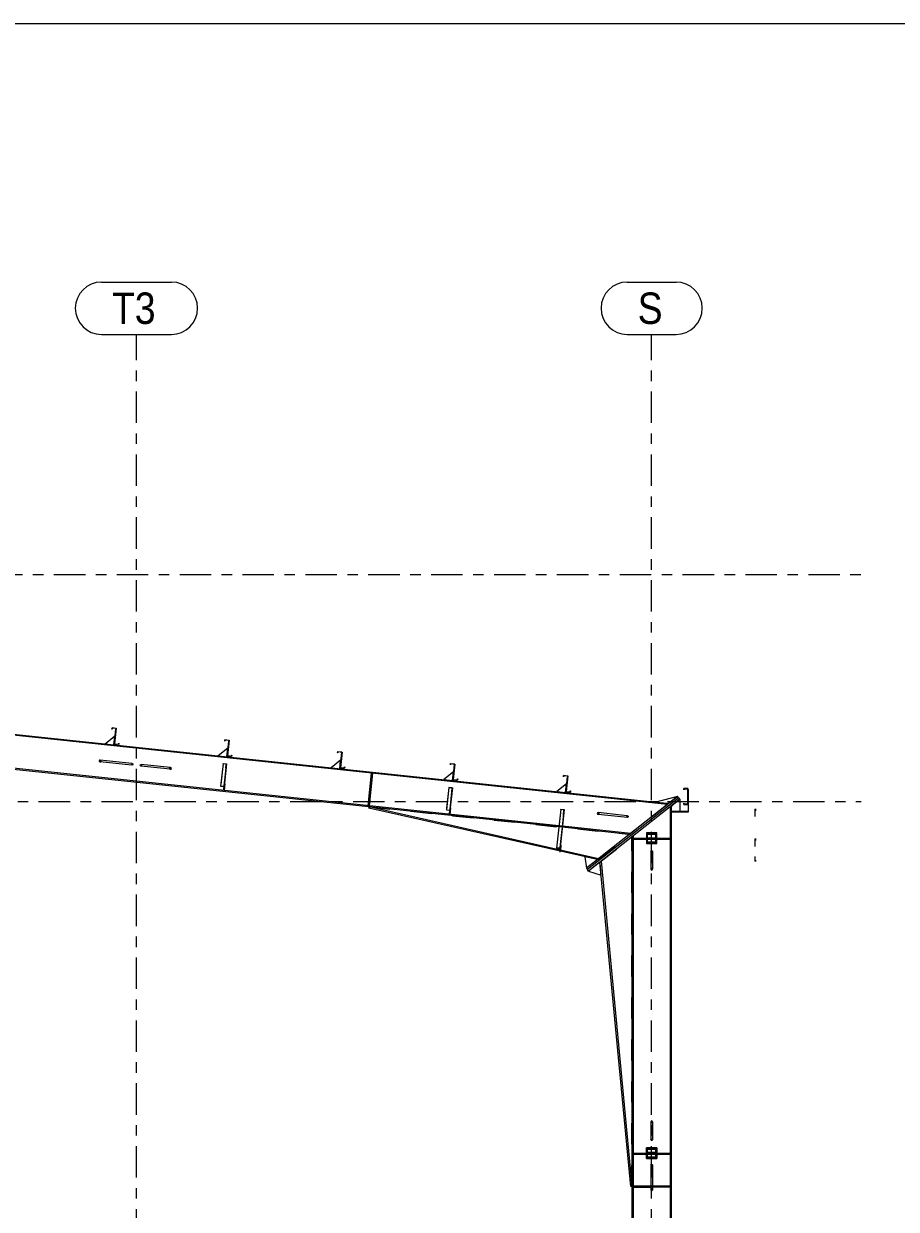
# Model space of a CAD drawing. Header units: millimetres. Extents: x -79 to 743, y -408 to 166.
# Drawn here: x 492.6 to 575.8, y 53 to 166.1 of the extents above; entities that cross this region are included whole.
import ezdxf

# ---------------------------------------------------------------- set-up
doc = ezdxf.new("R2010")
doc.units = ezdxf.units.MM
for name, pattern in [('XKITLINE00', [0]), ('XKITLINE02', [4, 2, -2]), ('XKITLINE03', [6, 3, -1, 1, -1])]:
    doc.linetypes.add(name, pattern=pattern)
for name, color, linetype, lineweight in [('DrawingSheet', 5, 'Continuous', 0), ('Part', 2, 'Continuous', 0), ('S-grid', 1, 'Continuous', 0)]:
    doc.layers.add(name, color=color, linetype=linetype, lineweight=lineweight)
doc.styles.add('ARIAL', font='ARIAL.TTF')

# ---------------------------------------------------------------- blocks, each defined once
blk = doc.blocks.new('*A1')
at = {"layer": 'Part'}
blk.add_hatch(color=3, dxfattribs=at).paths.add_polyline_path([(511.6, 95.48), (511.6, 95.5), (511.93, 95.47), (511.89, 95.05), (511.87, 95.05), (511.91, 95.45)], flags=17)
blk = doc.blocks.new('*A2')
at = {"layer": 'Part'}
h = blk.add_hatch(color=3, dxfattribs=at)
h.paths.add_polyline_path([(552.08, 87.97), (552.08, 88.8), (552.92, 88.8), (552.92, 87.97)], flags=17)
h.paths.add_polyline_path([(552.12, 88.77), (552.12, 88), (552.88, 88), (552.88, 88.77)])
blk = doc.blocks.new('*A3')
at = {"layer": 'Part'}
blk.add_hatch(color=3, dxfattribs=at).paths.add_polyline_path([(555.56, 92.99), (555.56, 93.12), (555.97, 93.12), (555.97, 91.6), (555.56, 91.6), (555.56, 91.73), (555.57, 91.73), (555.57, 91.62), (555.96, 91.62), (555.96, 93.1), (555.57, 93.1), (555.57, 92.99)], flags=17)
blk = doc.blocks.new('*A4')
at = {"layer": 'Part'}
blk.add_hatch(color=3, dxfattribs=at).paths.add_polyline_path([(533.14, 93.21), (533.15, 93.23), (533.48, 93.19), (533.43, 92.77), (533.42, 92.78), (533.46, 93.18)], flags=17)
blk = doc.blocks.new('*A5')
at = {"layer": 'Part'}
blk.add_hatch(color=3, dxfattribs=at).paths.add_polyline_path([(543.82, 91.13), (543.82, 91.15), (544.15, 91.12), (544.09, 90.56), (544.08, 90.56), (544.13, 91.09)], flags=17)
blk = doc.blocks.new('*A6')
at = {"layer": 'Part'}
blk.add_hatch(color=3, dxfattribs=at).paths.add_polyline_path([(562.35, 86.27), (562.49, 86.27), (562.49, 86.18), (562.35, 86.18)], flags=17)
blk = doc.blocks.new('*A90')
at = {"layer": 'Part'}
blk.add_hatch(color=3, dxfattribs=at).paths.add_polyline_path([(552.5, 61.4), (552.56, 61.37), (552.58, 61.31), (552.56, 61.24), (552.5, 61.22), (552.44, 61.24), (552.42, 61.31), (552.44, 61.37)], flags=17)
blk = doc.blocks.new('*A91')
at = {"layer": 'Part'}
blk.add_hatch(color=3, dxfattribs=at).paths.add_polyline_path([(552.5, 85.51), (552.56, 85.48), (552.58, 85.42), (552.56, 85.36), (552.5, 85.33), (552.44, 85.36), (552.42, 85.42), (552.44, 85.48)], flags=17)
blk = doc.blocks.new('*A92')
at = {"layer": 'Part'}
h = blk.add_hatch(color=3, dxfattribs=at)
h.paths.add_polyline_path([(552.08, 57.92), (552.08, 58.75), (552.92, 58.75), (552.92, 57.92)], flags=17)
h.paths.add_polyline_path([(552.12, 58.72), (552.12, 57.95), (552.88, 57.95), (552.88, 58.72)])
blk = doc.blocks.new('*A144')
at = {"layer": 'Part'}
for points in [[(562.35, 91.15), (562.49, 91.15), (562.49, 91.06), (562.35, 91.06)], [(562.35, 88.31), (562.49, 88.31), (562.49, 88.22), (562.35, 88.22)]]:
    blk.add_hatch(color=3, dxfattribs=at).paths.add_polyline_path(points, flags=17)
blk = doc.blocks.new('*A146')
at = {"layer": 'Part'}
blk.add_hatch(color=3, dxfattribs=at).paths.add_polyline_path([(547.41, 90.82), (547.48, 90.79), (547.5, 90.73), (547.47, 90.67), (547.39, 90.65), (547.32, 90.69), (547.3, 90.75), (547.33, 90.8)], flags=17)
blk = doc.blocks.new('*A147')
at = {"layer": 'Part'}
blk.add_hatch(color=3, dxfattribs=at).paths.add_polyline_path([(499.88, 95.83), (499.95, 95.8), (499.97, 95.74), (499.94, 95.68), (499.86, 95.67), (499.78, 95.7), (499.76, 95.76), (499.8, 95.82)], flags=17)
blk = doc.blocks.new('*A148')
at = {"layer": 'Part'}
blk.add_hatch(color=3, dxfattribs=at).paths.add_polyline_path([(506.58, 95.13), (506.65, 95.09), (506.67, 95.03), (506.64, 94.98), (506.56, 94.96), (506.49, 94.99), (506.46, 95.05), (506.5, 95.11)], flags=17)
blk = doc.blocks.new('*A149')
at = {"layer": 'Part'}
blk.add_hatch(color=3, dxfattribs=at).paths.add_polyline_path([(552.5, 54.93), (552.56, 54.9), (552.58, 54.83), (552.56, 54.76), (552.5, 54.74), (552.44, 54.76), (552.42, 54.83), (552.44, 54.9)], flags=17)
blk = doc.blocks.new('*A151')
at = {"layer": 'Part'}
blk.add_hatch(color=3, dxfattribs=at).paths.add_polyline_path([(544.73, 92.79), (544.74, 92.9), (544.76, 92.9), (544.75, 92.78), (544.33, 92.82), (544.49, 94.31), (544.1, 94.35), (544.09, 94.24), (544.08, 94.25), (544.09, 94.37), (544.51, 94.33), (544.35, 92.83)], flags=17)
blk = doc.blocks.new('*A152')
at = {"layer": 'Part'}
blk.add_hatch(color=3, dxfattribs=at).paths.add_polyline_path([(544.73, 92.79), (544.74, 92.9), (544.76, 92.9), (544.75, 92.78), (544.33, 92.82), (544.49, 94.31), (544.1, 94.35), (544.09, 94.24), (544.08, 94.25), (544.09, 94.37), (544.51, 94.33), (544.35, 92.83)], flags=17)
blk = doc.blocks.new('*A153')
at = {"layer": 'Part'}
blk.add_hatch(color=3, dxfattribs=at).paths.add_polyline_path([(533.96, 93.93), (533.97, 94.04), (533.99, 94.04), (533.97, 93.91), (533.56, 93.96), (533.72, 95.45), (533.33, 95.49), (533.32, 95.38), (533.3, 95.38), (533.32, 95.51), (533.73, 95.46), (533.57, 93.97)], flags=17)
blk = doc.blocks.new('*A154')
at = {"layer": 'Part'}
blk.add_hatch(color=3, dxfattribs=at).paths.add_polyline_path([(533.96, 93.93), (533.97, 94.04), (533.99, 94.04), (533.97, 93.91), (533.56, 93.96), (533.72, 95.45), (533.33, 95.49), (533.32, 95.38), (533.3, 95.38), (533.32, 95.51), (533.73, 95.46), (533.57, 93.97)], flags=17)
blk = doc.blocks.new('*A155')
at = {"layer": 'Part'}
blk.add_hatch(color=3, dxfattribs=at).paths.add_polyline_path([(523.19, 95.07), (523.2, 95.18), (523.21, 95.17), (523.2, 95.05), (522.78, 95.09), (522.94, 96.59), (522.56, 96.63), (522.55, 96.52), (522.53, 96.52), (522.54, 96.64), (522.96, 96.6), (522.8, 95.11)], flags=17)
blk = doc.blocks.new('*A156')
at = {"layer": 'Part'}
blk.add_hatch(color=3, dxfattribs=at).paths.add_polyline_path([(523.19, 95.07), (523.2, 95.18), (523.21, 95.17), (523.2, 95.05), (522.78, 95.09), (522.94, 96.59), (522.56, 96.63), (522.55, 96.52), (522.53, 96.52), (522.54, 96.64), (522.96, 96.6), (522.8, 95.11)], flags=17)
blk = doc.blocks.new('*A157')
at = {"layer": 'Part'}
blk.add_hatch(color=3, dxfattribs=at).paths.add_polyline_path([(512.41, 96.2), (512.42, 96.31), (512.44, 96.31), (512.42, 96.19), (512.01, 96.23), (512.17, 97.72), (511.78, 97.76), (511.77, 97.65), (511.76, 97.66), (511.77, 97.78), (512.18, 97.74), (512.03, 96.24)], flags=17)
blk = doc.blocks.new('*A158')
at = {"layer": 'Part'}
blk.add_hatch(color=3, dxfattribs=at).paths.add_polyline_path([(512.41, 96.2), (512.42, 96.31), (512.44, 96.31), (512.42, 96.19), (512.01, 96.23), (512.17, 97.72), (511.78, 97.76), (511.77, 97.65), (511.76, 97.66), (511.77, 97.78), (512.18, 97.74), (512.03, 96.24)], flags=17)
blk = doc.blocks.new('*A159')
at = {"layer": 'Part'}
blk.add_hatch(color=3, dxfattribs=at).paths.add_polyline_path([(501.64, 97.34), (501.65, 97.45), (501.66, 97.45), (501.65, 97.32), (501.24, 97.37), (501.39, 98.86), (501.01, 98.9), (501, 98.79), (500.98, 98.79), (501, 98.92), (501.41, 98.87), (501.25, 97.38)], flags=17)
blk = doc.blocks.new('*A160')
at = {"layer": 'Part'}
blk.add_hatch(color=3, dxfattribs=at).paths.add_polyline_path([(501.64, 97.34), (501.65, 97.45), (501.66, 97.45), (501.65, 97.32), (501.24, 97.37), (501.39, 98.86), (501.01, 98.9), (501, 98.79), (500.98, 98.79), (501, 98.92), (501.41, 98.87), (501.25, 97.38)], flags=17)
blk = doc.blocks.new('*A472')
at = {"layer": 'DrawingSheet', "color": 5, "linetype": 'XKITLINE00', "lineweight": 0}
blk.add_line((743.24, 166.1), (-76.76, 166.1), dxfattribs=at)
blk = doc.blocks.new('*A475')
at = {"layer": 'S-grid', "color": 1, "linetype": 'XKITLINE03', "lineweight": 0}
blk.add_line((441.46, 113.54), (572.49, 113.54), dxfattribs=at)
blk = doc.blocks.new('*A476')
at = {"layer": 'S-grid', "color": 1, "linetype": 'XKITLINE03', "lineweight": 0}
blk.add_line((-10, 91.88), (572.49, 91.88), dxfattribs=at)
blk = doc.blocks.new('*A480')
at = {"layer": 'Part', "color": 2, "linetype": 'XKITLINE00', "lineweight": 0}
for p, q in [((501.34, 98.78), (501.19, 97.29)), ((501.39, 98.77), (501.34, 98.78)), ((501.24, 97.37), (501.23, 97.28))]:
    blk.add_line(p, q, dxfattribs=at)
at = {"layer": 'Part', "color": 7, "linetype": 'XKITLINE02', "lineweight": 0}
for p, q in [((501.24, 97.37), (501.39, 98.77)), ((501.23, 97.28), (501.19, 97.29))]:
    blk.add_line(p, q, dxfattribs=at)
blk = doc.blocks.new('*A481')
at = {"layer": 'Part', "color": 2, "linetype": 'XKITLINE00', "lineweight": 0}
blk.add_line((501.27, 98.12), (500.36, 97.37), dxfattribs=at)
at = {"layer": 'Part', "color": 7, "linetype": 'XKITLINE02', "lineweight": 0}
for p, q in [((500.36, 97.37), (501.19, 97.29)), ((501.19, 97.29), (501.27, 98.12))]:
    blk.add_line(p, q, dxfattribs=at)
blk = doc.blocks.new('*A482')
at = {"layer": 'Part', "color": 2, "linetype": 'XKITLINE00', "lineweight": 0}
for p, q in [((511.6, 95.48), (511.37, 93.36)), ((511.6, 95.48), (511.6, 95.5)), ((511.6, 95.5), (511.93, 95.47)), ((511.91, 95.45), (511.6, 95.48)), ((511.87, 95.05), (511.66, 93.08)), ((511.93, 95.47), (511.7, 93.3)), ((511.87, 95.05), (511.91, 95.45)), ((511.89, 95.05), (511.87, 95.05)), ((511.37, 93.36), (511.69, 93.33)), ((511.66, 93.08), (511.68, 93.08))]:
    blk.add_line(p, q, dxfattribs=at)
at = {"layer": 'Part', "color": 7, "linetype": 'XKITLINE02', "lineweight": 0}
for p, q in [((511.37, 93.38), (511.71, 93.34)), ((511.7, 93.3), (511.68, 93.08))]:
    blk.add_line(p, q, dxfattribs=at)
blk = doc.blocks.new('*A483')
at = {"layer": 'Part', "color": 7, "linetype": 'XKITLINE02', "lineweight": 0}
for p, q in [((511.6, 95.5), (511.37, 93.36)), ((511.91, 95.45), (511.66, 93.08)), ((511.68, 93.08), (511.93, 95.47)), ((511.37, 93.38), (511.71, 93.34)), ((511.37, 93.36), (511.69, 93.33)), ((511.66, 93.08), (511.68, 93.08))]:
    blk.add_line(p, q, dxfattribs=at)
blk = doc.blocks.new('*A484')
at = {"layer": 'Part', "color": 2, "linetype": 'XKITLINE00', "lineweight": 0}
for p, q in [((512.12, 97.64), (511.96, 96.15)), ((512.16, 97.64), (512.12, 97.64)), ((512.01, 96.23), (512, 96.15))]:
    blk.add_line(p, q, dxfattribs=at)
at = {"layer": 'Part', "color": 7, "linetype": 'XKITLINE02', "lineweight": 0}
for p, q in [((512.01, 96.23), (512.16, 97.64)), ((512, 96.15), (511.96, 96.15))]:
    blk.add_line(p, q, dxfattribs=at)
blk = doc.blocks.new('*A485')
at = {"layer": 'Part', "color": 2, "linetype": 'XKITLINE00', "lineweight": 0}
blk.add_line((512.05, 96.98), (511.13, 96.24), dxfattribs=at)
at = {"layer": 'Part', "color": 7, "linetype": 'XKITLINE02', "lineweight": 0}
for p, q in [((511.13, 96.24), (511.96, 96.15)), ((511.96, 96.15), (512.05, 96.98))]:
    blk.add_line(p, q, dxfattribs=at)
blk = doc.blocks.new('*A486')
at = {"layer": 'Part', "color": 2, "linetype": 'XKITLINE00', "lineweight": 0}
for p, q in [((511.66, 92.94), (511.7, 93.3)), ((511.77, 93.56), (511.7, 92.94)), ((511.73, 93.56), (511.77, 93.56))]:
    blk.add_line(p, q, dxfattribs=at)
at = {"layer": 'Part', "color": 7, "linetype": 'XKITLINE02', "lineweight": 0}
for p, q in [((511.7, 92.94), (511.66, 92.94)), ((511.68, 93.06), (511.72, 93.06)), ((511.7, 93.3), (511.73, 93.56))]:
    blk.add_line(p, q, dxfattribs=at)
blk = doc.blocks.new('*A487')
at = {"layer": 'Part', "color": 7, "linetype": 'XKITLINE02', "lineweight": 0}
for p, q in [((511.73, 93.56), (511.66, 92.94)), ((511.66, 92.94), (511.7, 92.94)), ((511.68, 93.06), (511.72, 93.06)), ((511.7, 92.94), (511.77, 93.56)), ((511.77, 93.56), (511.73, 93.56))]:
    blk.add_line(p, q, dxfattribs=at)
blk = doc.blocks.new('*A490')
at = {"layer": 'Part', "color": 2, "linetype": 'XKITLINE00', "lineweight": 0}
for p, q in [((552.08, 87.97), (552.08, 88.8)), ((552.08, 88.8), (552.92, 88.8)), ((552.12, 88), (552.12, 88.77)), ((552.12, 88.77), (552.88, 88.77)), ((552.88, 88.77), (552.88, 88)), ((552.92, 88.8), (552.92, 87.97)), ((552.92, 87.97), (552.08, 87.97)), ((552.88, 88), (552.12, 88))]:
    blk.add_line(p, q, dxfattribs=at)
blk = doc.blocks.new('*A491')
at = {"layer": 'Part', "color": 7, "linetype": 'XKITLINE02', "lineweight": 0}
for p, q in [((555.56, 93.12), (555.56, 92.99)), ((555.97, 93.12), (555.56, 93.12)), ((555.56, 92.99), (555.57, 92.99)), ((555.57, 92.99), (555.57, 93.1)), ((555.57, 93.1), (555.96, 93.1)), ((555.96, 93.1), (555.96, 91.62)), ((555.97, 91.6), (555.97, 93.12)), ((555.57, 91.73), (555.56, 91.73)), ((555.56, 91.73), (555.56, 91.6)), ((555.57, 91.62), (555.57, 91.73)), ((555.56, 91.6), (555.97, 91.6)), ((555.96, 91.62), (555.57, 91.62))]:
    blk.add_line(p, q, dxfattribs=at)
blk = doc.blocks.new('*A492')
at = {"layer": 'Part', "color": 2, "linetype": 'XKITLINE00', "lineweight": 0}
for p, q in [((555.56, 92.99), (555.56, 93.12)), ((555.56, 93.12), (555.97, 93.12)), ((555.57, 92.99), (555.56, 92.99)), ((555.96, 93.1), (555.57, 93.1)), ((555.57, 93.1), (555.57, 92.99)), ((555.96, 91.62), (555.96, 93.1)), ((555.97, 93.12), (555.97, 91.6)), ((555.56, 91.6), (555.56, 91.73)), ((555.56, 91.73), (555.57, 91.73)), ((555.57, 91.73), (555.57, 91.62)), ((555.97, 91.6), (555.56, 91.6)), ((555.57, 91.62), (555.96, 91.62))]:
    blk.add_line(p, q, dxfattribs=at)
blk = doc.blocks.new('*A493')
at = {"layer": 'Part', "color": 2, "linetype": 'XKITLINE00', "lineweight": 0}
for p, q in [((525.5, 91.26), (525.53, 91.37)), ((547.33, 86.34), (525.5, 91.26)), ((547.44, 86.42), (525.53, 91.37)), ((550.29, 88.67), (550.26, 88.76))]:
    blk.add_line(p, q, dxfattribs=at)
at = {"layer": 'Part', "color": 7, "linetype": 'XKITLINE02', "lineweight": 0}
for p, q in [((525.53, 91.37), (550.26, 88.76)), ((547.33, 86.34), (550.29, 88.67)), ((547.44, 86.42), (550.29, 88.67)), ((550.26, 88.76), (550.29, 88.67)), ((550.29, 88.67), (550.29, 88.67))]:
    blk.add_line(p, q, dxfattribs=at)
blk = doc.blocks.new('*A494')
at = {"layer": 'Part', "color": 2, "linetype": 'XKITLINE00', "lineweight": 0}
for p, q in [((522.89, 96.51), (522.73, 95.01)), ((522.93, 96.5), (522.89, 96.51)), ((522.78, 95.09), (522.78, 95.01))]:
    blk.add_line(p, q, dxfattribs=at)
at = {"layer": 'Part', "color": 7, "linetype": 'XKITLINE02', "lineweight": 0}
for p, q in [((522.78, 95.09), (522.93, 96.5)), ((522.78, 95.01), (522.73, 95.01))]:
    blk.add_line(p, q, dxfattribs=at)
blk = doc.blocks.new('*A495')
at = {"layer": 'Part', "color": 2, "linetype": 'XKITLINE00', "lineweight": 0}
blk.add_line((522.82, 95.84), (521.91, 95.1), dxfattribs=at)
at = {"layer": 'Part', "color": 7, "linetype": 'XKITLINE02', "lineweight": 0}
for p, q in [((521.91, 95.1), (522.73, 95.01)), ((522.73, 95.01), (522.82, 95.84))]:
    blk.add_line(p, q, dxfattribs=at)
blk = doc.blocks.new('*A496')
at = {"layer": 'Part', "color": 2, "linetype": 'XKITLINE00', "lineweight": 0}
for p, q in [((525.45, 91.48), (525.78, 94.58)), ((525.86, 94.58), (525.54, 91.48))]:
    blk.add_line(p, q, dxfattribs=at)
at = {"layer": 'Part', "color": 7, "linetype": 'XKITLINE02', "lineweight": 0}
for p, q in [((525.77, 94.46), (525.85, 94.45)), ((525.86, 94.58), (525.78, 94.58)), ((525.54, 91.48), (525.45, 91.48)), ((525.55, 91.6), (525.47, 91.61))]:
    blk.add_line(p, q, dxfattribs=at)
blk = doc.blocks.new('*A497')
at = {"layer": 'Part', "color": 7, "linetype": 'XKITLINE02', "lineweight": 0}
for p, q in [((525.78, 94.58), (525.45, 91.48)), ((525.54, 91.48), (525.86, 94.58)), ((525.77, 94.46), (525.85, 94.45)), ((525.86, 94.58), (525.78, 94.58)), ((525.45, 91.48), (525.54, 91.48)), ((525.47, 91.61), (525.55, 91.6))]:
    blk.add_line(p, q, dxfattribs=at)
blk = doc.blocks.new('*A498')
at = {"layer": 'Part', "color": 2, "linetype": 'XKITLINE00', "lineweight": 0}
for p, q in [((533.14, 93.21), (532.92, 91.09)), ((533.14, 93.21), (533.15, 93.23)), ((533.46, 93.18), (533.14, 93.21)), ((533.15, 93.23), (533.48, 93.19)), ((533.42, 92.78), (533.21, 90.81)), ((533.48, 93.19), (533.25, 91.03)), ((533.42, 92.78), (533.46, 93.18)), ((533.42, 92.78), (533.43, 92.77)), ((532.92, 91.09), (533.24, 91.06)), ((533.21, 90.81), (533.23, 90.81))]:
    blk.add_line(p, q, dxfattribs=at)
at = {"layer": 'Part', "color": 7, "linetype": 'XKITLINE02', "lineweight": 0}
for p, q in [((532.92, 91.1), (533.25, 91.07)), ((533.23, 90.81), (533.25, 91.03))]:
    blk.add_line(p, q, dxfattribs=at)
blk = doc.blocks.new('*A499')
at = {"layer": 'Part', "color": 7, "linetype": 'XKITLINE02', "lineweight": 0}
for p, q in [((533.15, 93.23), (532.92, 91.09)), ((533.46, 93.18), (533.21, 90.81)), ((533.23, 90.81), (533.48, 93.19)), ((532.92, 91.1), (533.25, 91.07)), ((532.92, 91.09), (533.24, 91.06)), ((533.21, 90.81), (533.23, 90.81))]:
    blk.add_line(p, q, dxfattribs=at)
blk = doc.blocks.new('*A500')
at = {"layer": 'Part', "color": 2, "linetype": 'XKITLINE00', "lineweight": 0}
for p, q in [((533.66, 95.37), (533.51, 93.88)), ((533.71, 95.37), (533.66, 95.37)), ((533.56, 93.96), (533.55, 93.87))]:
    blk.add_line(p, q, dxfattribs=at)
at = {"layer": 'Part', "color": 7, "linetype": 'XKITLINE02', "lineweight": 0}
for p, q in [((533.56, 93.96), (533.71, 95.37)), ((533.55, 93.87), (533.51, 93.88))]:
    blk.add_line(p, q, dxfattribs=at)
blk = doc.blocks.new('*A501')
at = {"layer": 'Part', "color": 2, "linetype": 'XKITLINE00', "lineweight": 0}
blk.add_line((533.59, 94.71), (532.68, 93.97), dxfattribs=at)
at = {"layer": 'Part', "color": 7, "linetype": 'XKITLINE02', "lineweight": 0}
for p, q in [((532.68, 93.97), (533.51, 93.88)), ((533.51, 93.88), (533.59, 94.71))]:
    blk.add_line(p, q, dxfattribs=at)
blk = doc.blocks.new('*A502')
at = {"layer": 'Part', "color": 2, "linetype": 'XKITLINE00', "lineweight": 0}
for p, q in [((543.82, 91.13), (543.43, 87.44)), ((544.08, 90.56), (543.73, 87.26)), ((544.15, 91.12), (543.77, 87.51)), ((543.82, 91.13), (543.82, 91.15)), ((543.82, 91.15), (544.15, 91.12)), ((544.13, 91.09), (543.82, 91.13)), ((544.08, 90.56), (544.13, 91.09)), ((544.08, 90.56), (544.09, 90.56)), ((543.43, 87.44), (543.74, 87.41))]:
    blk.add_line(p, q, dxfattribs=at)
at = {"layer": 'Part', "color": 7, "linetype": 'XKITLINE02', "lineweight": 0}
for p, q in [((543.76, 87.42), (543.43, 87.45)), ((543.73, 87.26), (543.72, 87.22)), ((543.72, 87.22), (543.74, 87.22)), ((543.77, 87.51), (543.74, 87.22))]:
    blk.add_line(p, q, dxfattribs=at)
blk = doc.blocks.new('*A503')
at = {"layer": 'Part', "color": 7, "linetype": 'XKITLINE02', "lineweight": 0}
for p, q in [((543.82, 91.15), (543.43, 87.44)), ((544.13, 91.09), (543.72, 87.22)), ((543.74, 87.22), (544.15, 91.12)), ((543.43, 87.45), (543.76, 87.42)), ((543.43, 87.44), (543.74, 87.41)), ((543.72, 87.22), (543.74, 87.22))]:
    blk.add_line(p, q, dxfattribs=at)
blk = doc.blocks.new('*A504')
at = {"layer": 'Part', "color": 2, "linetype": 'XKITLINE00', "lineweight": 0}
for p, q in [((544.44, 94.23), (544.28, 92.74)), ((544.48, 94.23), (544.44, 94.23)), ((544.33, 92.82), (544.32, 92.74))]:
    blk.add_line(p, q, dxfattribs=at)
at = {"layer": 'Part', "color": 7, "linetype": 'XKITLINE02', "lineweight": 0}
for p, q in [((544.33, 92.82), (544.48, 94.23)), ((544.32, 92.74), (544.28, 92.74))]:
    blk.add_line(p, q, dxfattribs=at)
blk = doc.blocks.new('*A505')
at = {"layer": 'Part', "color": 2, "linetype": 'XKITLINE00', "lineweight": 0}
blk.add_line((544.37, 93.57), (543.45, 92.83), dxfattribs=at)
at = {"layer": 'Part', "color": 7, "linetype": 'XKITLINE02', "lineweight": 0}
for p, q in [((543.45, 92.83), (544.28, 92.74)), ((544.28, 92.74), (544.37, 93.57))]:
    blk.add_line(p, q, dxfattribs=at)
blk = doc.blocks.new('*A506')
at = {"layer": 'Part', "color": 2, "linetype": 'XKITLINE00', "lineweight": 0}
for p, q in [((533.21, 90.67), (533.25, 91.03)), ((533.32, 91.28), (533.25, 90.66)), ((533.28, 91.29), (533.32, 91.28))]:
    blk.add_line(p, q, dxfattribs=at)
at = {"layer": 'Part', "color": 7, "linetype": 'XKITLINE02', "lineweight": 0}
for p, q in [((533.25, 90.66), (533.21, 90.67)), ((533.22, 90.79), (533.27, 90.79)), ((533.25, 91.03), (533.28, 91.29))]:
    blk.add_line(p, q, dxfattribs=at)
blk = doc.blocks.new('*A507')
at = {"layer": 'Part', "color": 7, "linetype": 'XKITLINE02', "lineweight": 0}
for p, q in [((533.28, 91.29), (533.21, 90.67)), ((533.21, 90.67), (533.25, 90.66)), ((533.22, 90.79), (533.27, 90.79)), ((533.25, 90.66), (533.32, 91.28)), ((533.32, 91.28), (533.28, 91.29))]:
    blk.add_line(p, q, dxfattribs=at)
blk = doc.blocks.new('*A508')
at = {"layer": 'Part', "color": 7, "linetype": 'XKITLINE02', "lineweight": 0}
for p, q in [((543.74, 87.26), (543.73, 87.15)), ((543.74, 87.21), (543.78, 87.21)), ((543.77, 87.51), (543.79, 87.71)), ((543.79, 87.25), (543.77, 87.14))]:
    blk.add_line(p, q, dxfattribs=at)
at = {"layer": 'Part', "color": 2, "linetype": 'XKITLINE00', "lineweight": 0}
for p, q in [((543.73, 87.15), (543.73, 87.09)), ((543.77, 87.51), (543.74, 87.26)), ((543.77, 87.08), (543.77, 87.14)), ((543.83, 87.71), (543.79, 87.25)), ((543.79, 87.71), (543.83, 87.71)), ((543.77, 87.08), (543.73, 87.09))]:
    blk.add_line(p, q, dxfattribs=at)
blk = doc.blocks.new('*A509')
at = {"layer": 'Part', "color": 7, "linetype": 'XKITLINE02', "lineweight": 0}
for p, q in [((543.79, 87.71), (543.73, 87.09)), ((543.74, 87.21), (543.78, 87.21)), ((543.77, 87.08), (543.83, 87.71)), ((543.83, 87.71), (543.79, 87.71)), ((543.73, 87.09), (543.77, 87.08))]:
    blk.add_line(p, q, dxfattribs=at)
blk = doc.blocks.new('*A510')
at = {"layer": 'Part', "color": 2, "linetype": 'XKITLINE00', "lineweight": 0}
for p, q in [((562.35, 86.62), (562.35, 86.18)), ((562.35, 86.27), (562.49, 86.27)), ((562.49, 86.18), (562.35, 86.18))]:
    blk.add_line(p, q, dxfattribs=at)
blk = doc.blocks.new('*A511')
at = {"layer": 'Part', "color": 2, "linetype": 'XKITLINE00', "lineweight": 0}
for p, q in [((554.98, 92.37), (546.28, 85.51)), ((555.08, 92.24), (546.38, 85.38)), ((555.08, 92.24), (554.98, 92.37)), ((546.28, 85.51), (546.38, 85.38))]:
    blk.add_line(p, q, dxfattribs=at)
blk = doc.blocks.new('*A512')
at = {"layer": 'Part', "color": 2, "linetype": 'XKITLINE00', "lineweight": 0}
for p, q in [((555.08, 92.24), (546.38, 85.38)), ((555.19, 92.11), (546.48, 85.24)), ((555.19, 92.11), (555.08, 92.24)), ((546.48, 85.24), (546.38, 85.38))]:
    blk.add_line(p, q, dxfattribs=at)
blk = doc.blocks.new('*A513')
at = {"layer": 'Part', "color": 2, "linetype": 'XKITLINE00', "lineweight": 0}
for p, q in [((552, 88.34), (550.74, 88.34)), ((550.74, 88.26), (550.74, 88.34)), ((552, 88.26), (550.74, 88.26)), ((554.26, 88.34), (553, 88.34)), ((554.26, 88.26), (553, 88.26)), ((554.26, 88.34), (554.26, 88.26))]:
    blk.add_line(p, q, dxfattribs=at)
at = {"layer": 'Part', "color": 7, "linetype": 'XKITLINE02', "lineweight": 0}
for p, q in [((550.87, 88.26), (550.87, 88.34)), ((553, 88.34), (552, 88.34)), ((553, 88.26), (552, 88.26)), ((554.13, 88.26), (554.13, 88.34))]:
    blk.add_line(p, q, dxfattribs=at)
blk = doc.blocks.new('*A514')
at = {"layer": 'Part', "color": 7, "linetype": 'XKITLINE02', "lineweight": 0}
for p, q in [((552, 88.34), (552, 88.43)), ((552, 88.43), (553, 88.43)), ((553, 88.34), (552, 88.34)), ((553, 88.43), (553, 88.34))]:
    blk.add_line(p, q, dxfattribs=at)
blk = doc.blocks.new('*A515')
at = {"layer": 'Part', "color": 2, "linetype": 'XKITLINE00', "lineweight": 0}
for p, q in [((553, 88.89), (552, 88.89)), ((552, 88.89), (552, 87.89)), ((553, 87.89), (553, 88.89)), ((552, 87.89), (553, 87.89))]:
    blk.add_line(p, q, dxfattribs=at)
blk = doc.blocks.new('*A516')
at = {"layer": 'Part', "color": 2, "linetype": 'XKITLINE00', "lineweight": 0}
for p, q in [((556.02, 90.93), (554.38, 90.93)), ((554.38, 90.89), (556.02, 90.89)), ((556.02, 90.89), (556.02, 90.93))]:
    blk.add_line(p, q, dxfattribs=at)
at = {"layer": 'Part', "color": 7, "linetype": 'XKITLINE02', "lineweight": 0}
blk.add_line((554.38, 90.93), (554.38, 90.89), dxfattribs=at)
blk = doc.blocks.new('*A517')
at = {"layer": 'Part', "color": 2, "linetype": 'XKITLINE00', "lineweight": 0}
for p, q in [((556.02, 93.02), (555.98, 93.02)), ((556.02, 90.93), (556.02, 93.02)), ((555.98, 91.6), (555.98, 90.93)), ((555.98, 90.93), (556.02, 90.93))]:
    blk.add_line(p, q, dxfattribs=at)
at = {"layer": 'Part', "color": 7, "linetype": 'XKITLINE02', "lineweight": 0}
blk.add_line((555.98, 93.02), (555.98, 91.6), dxfattribs=at)
blk = doc.blocks.new('*A518')
at = {"layer": 'Part', "color": 7, "linetype": 'XKITLINE02', "lineweight": 0}
for p, q in [((554.47, 91.54), (555.19, 92.11)), ((554.38, 90.93), (554.38, 91.34)), ((555.19, 90.93), (554.38, 90.93))]:
    blk.add_line(p, q, dxfattribs=at)
at = {"layer": 'Part', "color": 2, "linetype": 'XKITLINE00', "lineweight": 0}
for p, q in [((555.19, 92.11), (555.19, 90.93)), ((554.38, 91.34), (554.47, 91.54))]:
    blk.add_line(p, q, dxfattribs=at)
blk = doc.blocks.new('*A519')
at = {"layer": 'Part', "color": 7, "linetype": 'XKITLINE02', "lineweight": 0}
for p, q in [((547.47, 86.02), (546.48, 85.24)), ((547.69, 84.86), (547.58, 85.98))]:
    blk.add_line(p, q, dxfattribs=at)
at = {"layer": 'Part', "color": 2, "linetype": 'XKITLINE00', "lineweight": 0}
for p, q in [((547.58, 85.98), (547.47, 86.02)), ((546.48, 85.24), (547.69, 84.86))]:
    blk.add_line(p, q, dxfattribs=at)
blk = doc.blocks.new('*A520')
at = {"layer": 'Part', "color": 2, "linetype": 'XKITLINE00', "lineweight": 0}
for p, q in [((546.11, 86.61), (546.28, 85.51)), ((547.21, 86.37), (547.23, 86.26))]:
    blk.add_line(p, q, dxfattribs=at)
at = {"layer": 'Part', "color": 7, "linetype": 'XKITLINE02', "lineweight": 0}
for p, q in [((547.21, 86.37), (546.11, 86.61)), ((547.23, 86.26), (546.28, 85.51))]:
    blk.add_line(p, q, dxfattribs=at)
blk = doc.blocks.new('*A521')
at = {"layer": 'Part', "color": 2, "linetype": 'XKITLINE00', "lineweight": 0}
for p, q in [((554.98, 92.37), (552.89, 91.83)), ((554.01, 91.72), (554.24, 91.78))]:
    blk.add_line(p, q, dxfattribs=at)
at = {"layer": 'Part', "color": 7, "linetype": 'XKITLINE02', "lineweight": 0}
for p, q in [((552.89, 91.83), (554.01, 91.72)), ((554.24, 91.78), (554.98, 92.37))]:
    blk.add_line(p, q, dxfattribs=at)
blk = doc.blocks.new('*A762')
at = {"layer": 'S-grid', "color": 1, "linetype": 'XKITLINE03', "lineweight": 0}
blk.add_line((552.5, -10), (552.5, 136.45), dxfattribs=at)
at = {"layer": 'S-grid', "color": 3, "style": 'ARIAL', "width": 0.85}
blk.add_text('S', height=3, dxfattribs=at).set_placement((551.17, 137.45))
blk = doc.blocks.new('*A763')
at = {"layer": 'S-grid', "color": 1, "linetype": 'XKITLINE03', "lineweight": 0}
blk.add_line((503.33, -10), (503.33, 136.45), dxfattribs=at)
at = {"layer": 'S-grid', "color": 3, "style": 'ARIAL', "width": 0.85}
blk.add_text('T3', height=3, dxfattribs=at).set_placement((501, 137.45))
blk = doc.blocks.new('*A770')
at = {"layer": 'Part', "color": 7, "linetype": 'XKITLINE02', "lineweight": 0}
for p, q in [((454.7, 98.84), (455.05, 102.15)), ((457.78, 98.51), (457.45, 98.55)), ((457.8, 98.62), (457.46, 98.66)), ((554.14, 91.7), (550.39, 88.75)), ((543.97, 89.42), (543.64, 89.46)), ((543.98, 89.53), (543.65, 89.57))]:
    blk.add_line(p, q, dxfattribs=at)
at = {"layer": 'Part', "color": 2, "linetype": 'XKITLINE00', "lineweight": 0}
for p, q in [((554.02, 91.61), (455.04, 102.05)), ((455.05, 102.15), (554.14, 91.7)), ((457.45, 98.55), (454.7, 98.84)), ((457.46, 98.66), (454.71, 98.95)), ((543.64, 89.46), (457.78, 98.51)), ((543.65, 89.57), (457.8, 98.62)), ((550.39, 88.75), (543.97, 89.42)), ((550.51, 88.84), (543.98, 89.53))]:
    blk.add_line(p, q, dxfattribs=at)
blk = doc.blocks.new('*A771')
at = {"layer": 'Part', "color": 7, "linetype": 'XKITLINE02', "lineweight": 0}
for p, q in [((554.38, 91.47), (550.62, 88.51)), ((550.74, 88.34), (550.74, 88.26)), ((554.26, 88.34), (554.26, 88.26)), ((550.74, 58.29), (550.74, 58.21)), ((554.26, 58.29), (554.26, 58.21)), ((550.62, 16.83), (554.38, 16.83))]:
    blk.add_line(p, q, dxfattribs=at)
at = {"layer": 'Part', "color": 2, "linetype": 'XKITLINE00', "lineweight": 0}
for p, q in [((554.26, 91.37), (554.26, 88.34)), ((554.38, 16.83), (554.38, 91.47)), ((550.62, 88.51), (550.62, 16.83)), ((550.74, 88.6), (550.74, 88.34)), ((550.74, 88.26), (550.74, 58.29)), ((554.26, 88.26), (554.26, 58.29)), ((550.74, 58.21), (550.74, 16.83)), ((554.26, 58.21), (554.26, 16.83))]:
    blk.add_line(p, q, dxfattribs=at)
blk = doc.blocks.new('*A772')
at = {"layer": 'Part', "color": 2, "linetype": 'XKITLINE00', "lineweight": 0}
for p, q in [((552.44, 61.37), (552.42, 61.31)), ((552.42, 61.31), (552.42, 60.03)), ((552.42, 61.31), (552.44, 61.24)), ((552.5, 61.4), (552.44, 61.37)), ((552.44, 61.24), (552.5, 61.22)), ((552.56, 61.37), (552.5, 61.4)), ((552.5, 61.22), (552.56, 61.24)), ((552.58, 61.31), (552.56, 61.37)), ((552.56, 61.24), (552.58, 61.31)), ((552.58, 61.31), (552.58, 60.03))]:
    blk.add_line(p, q, dxfattribs=at)
at = {"layer": 'Part', "color": 7, "linetype": 'XKITLINE02', "lineweight": 0}
for p, q in [((552.42, 60.03), (552.42, 59.6)), ((552.58, 60.03), (552.58, 59.6)), ((552.42, 59.6), (552.44, 59.66)), ((552.44, 59.55), (552.42, 59.6)), ((552.44, 59.66), (552.5, 59.68)), ((552.5, 59.53), (552.44, 59.55)), ((552.5, 59.68), (552.56, 59.66)), ((552.56, 59.55), (552.5, 59.53)), ((552.56, 59.66), (552.58, 59.6)), ((552.58, 59.6), (552.56, 59.55))]:
    blk.add_line(p, q, dxfattribs=at)
blk = doc.blocks.new('*A773')
at = {"layer": 'Part', "color": 7, "linetype": 'XKITLINE02', "lineweight": 0}
for p, q in [((552.42, 87.13), (552.44, 87.18)), ((552.42, 87.13), (552.42, 86.7)), ((552.44, 87.07), (552.42, 87.13)), ((552.44, 87.18), (552.5, 87.2)), ((552.5, 87.2), (552.56, 87.18)), ((552.56, 87.18), (552.58, 87.13)), ((552.58, 87.13), (552.56, 87.07)), ((552.58, 87.13), (552.58, 86.7)), ((552.5, 87.05), (552.44, 87.07)), ((552.56, 87.07), (552.5, 87.05))]:
    blk.add_line(p, q, dxfattribs=at)
at = {"layer": 'Part', "color": 2, "linetype": 'XKITLINE00', "lineweight": 0}
for p, q in [((552.42, 86.7), (552.42, 85.42)), ((552.58, 86.7), (552.58, 85.42)), ((552.44, 85.48), (552.42, 85.42)), ((552.42, 85.42), (552.44, 85.36)), ((552.5, 85.51), (552.44, 85.48)), ((552.44, 85.36), (552.5, 85.33)), ((552.56, 85.48), (552.5, 85.51)), ((552.5, 85.33), (552.56, 85.36)), ((552.58, 85.42), (552.56, 85.48)), ((552.56, 85.36), (552.58, 85.42))]:
    blk.add_line(p, q, dxfattribs=at)
blk = doc.blocks.new('*A774')
at = {"layer": 'Part', "color": 7, "linetype": 'XKITLINE02', "lineweight": 0}
for p, q in [((547.57, 86.1), (550.53, 88.43)), ((550.53, 88.43), (550.63, 88.39)), ((550.62, 55.18), (550.62, 88.39)), ((550.63, 88.39), (550.62, 88.39)), ((550.62, 55.18), (550.63, 88.39))]:
    blk.add_line(p, q, dxfattribs=at)
at = {"layer": 'Part', "color": 2, "linetype": 'XKITLINE00', "lineweight": 0}
for p, q in [((550.62, 88.39), (550.53, 88.43)), ((550.51, 55.16), (547.57, 86.1)), ((547.68, 86.19), (550.62, 55.18)), ((550.62, 55.18), (550.51, 55.16))]:
    blk.add_line(p, q, dxfattribs=at)
blk = doc.blocks.new('*A775')
at = {"layer": 'Part', "color": 2, "linetype": 'XKITLINE00', "lineweight": 0}
for p, q in [((552.08, 58.75), (552.08, 57.92)), ((552.08, 58.75), (552.92, 58.75)), ((552.92, 57.92), (552.08, 57.92)), ((552.12, 57.95), (552.12, 58.72)), ((552.12, 58.72), (552.88, 58.72)), ((552.88, 57.95), (552.12, 57.95)), ((552.88, 58.72), (552.88, 57.95)), ((552.92, 58.75), (552.92, 57.92))]:
    blk.add_line(p, q, dxfattribs=at)
blk = doc.blocks.new('*A776')
at = {"layer": 'Part', "color": 7, "linetype": 'XKITLINE02', "lineweight": 0}
for p, q in [((552.92, 58.75), (552.08, 58.75)), ((552.08, 58.75), (552.08, 57.92)), ((552.08, 57.92), (552.92, 57.92)), ((552.12, 57.95), (552.12, 58.72)), ((552.12, 58.72), (552.88, 58.72)), ((552.88, 57.95), (552.12, 57.95)), ((552.88, 58.72), (552.88, 57.95)), ((552.92, 57.92), (552.92, 58.75))]:
    blk.add_line(p, q, dxfattribs=at)
blk = doc.blocks.new('*A778')
at = {"layer": 'Part', "color": 7, "linetype": 'XKITLINE02', "lineweight": 0}
for p, q in [((554.26, 55.18), (550.74, 55.18)), ((550.74, 55.18), (550.74, 55.09)), ((554.26, 55.09), (550.74, 55.09)), ((550.87, 55.09), (550.87, 55.18)), ((554.13, 55.09), (554.13, 55.18)), ((554.26, 55.09), (554.26, 55.18))]:
    blk.add_line(p, q, dxfattribs=at)
blk = doc.blocks.new('*A779')
at = {"layer": 'Part', "color": 2, "linetype": 'XKITLINE00', "lineweight": 0}
for p, q in [((552.42, 55.18), (550.74, 55.18)), ((550.74, 55.09), (552.42, 55.09)), ((554.26, 55.18), (552.58, 55.18)), ((554.26, 55.09), (552.58, 55.09))]:
    blk.add_line(p, q, dxfattribs=at)
at = {"layer": 'Part', "color": 7, "linetype": 'XKITLINE02', "lineweight": 0}
for p, q in [((550.74, 55.18), (550.74, 55.09)), ((550.87, 55.09), (550.87, 55.18)), ((552.58, 55.18), (552.42, 55.18)), ((552.58, 55.09), (552.42, 55.09)), ((554.13, 55.09), (554.13, 55.18)), ((554.26, 55.18), (554.26, 55.09))]:
    blk.add_line(p, q, dxfattribs=at)
blk = doc.blocks.new('*A780')
at = {"layer": 'Part', "color": 2, "linetype": 'XKITLINE00', "lineweight": 0}
for p, q in [((552, 58.29), (550.74, 58.29)), ((550.74, 58.21), (550.74, 58.29)), ((552, 58.21), (550.74, 58.21)), ((554.26, 58.29), (553, 58.29)), ((554.26, 58.21), (553, 58.21)), ((554.26, 58.29), (554.26, 58.21))]:
    blk.add_line(p, q, dxfattribs=at)
at = {"layer": 'Part', "color": 7, "linetype": 'XKITLINE02', "lineweight": 0}
for p, q in [((550.87, 58.21), (550.87, 58.29)), ((553, 58.29), (552, 58.29)), ((553, 58.21), (552, 58.21)), ((554.13, 58.21), (554.13, 58.29))]:
    blk.add_line(p, q, dxfattribs=at)
blk = doc.blocks.new('*A781')
at = {"layer": 'Part', "color": 7, "linetype": 'XKITLINE02', "lineweight": 0}
for p, q in [((552, 58.29), (552, 58.38)), ((552, 58.38), (553, 58.38)), ((553, 58.29), (552, 58.29)), ((553, 58.38), (553, 58.29))]:
    blk.add_line(p, q, dxfattribs=at)
blk = doc.blocks.new('*A782')
at = {"layer": 'Part', "color": 2, "linetype": 'XKITLINE00', "lineweight": 0}
for p, q in [((553, 58.83), (552, 58.83)), ((552, 58.83), (552, 57.83)), ((553, 57.83), (553, 58.83)), ((552, 57.83), (553, 57.83))]:
    blk.add_line(p, q, dxfattribs=at)
blk = doc.blocks.new('*A783')
at = {"layer": 'Part', "color": 7, "linetype": 'XKITLINE02', "lineweight": 0}
for p, q in [((554.26, 58.29), (550.74, 58.29)), ((550.74, 58.21), (550.74, 58.29)), ((554.26, 58.21), (550.74, 58.21)), ((550.87, 58.29), (550.87, 58.21)), ((554.13, 58.21), (554.13, 58.29)), ((554.26, 58.29), (554.26, 58.21))]:
    blk.add_line(p, q, dxfattribs=at)
blk = doc.blocks.new('*A784')
at = {"layer": 'Part', "color": 7, "linetype": 'XKITLINE02', "lineweight": 0}
for p, q in [((552, 58.38), (552, 58.29)), ((553, 58.38), (552, 58.38)), ((552, 58.29), (553, 58.29)), ((553, 58.29), (553, 58.38))]:
    blk.add_line(p, q, dxfattribs=at)
blk = doc.blocks.new('*A785')
at = {"layer": 'Part', "color": 7, "linetype": 'XKITLINE02', "lineweight": 0}
for p, q in [((552, 58.83), (553, 58.83)), ((552, 57.83), (552, 58.83)), ((553, 58.83), (553, 57.83)), ((553, 57.83), (552, 57.83))]:
    blk.add_line(p, q, dxfattribs=at)
blk = doc.blocks.new('*A960')
at = {"layer": 'Part', "color": 2, "linetype": 'XKITLINE00', "lineweight": 0}
for p, q in [((562.35, 91.15), (562.49, 91.15)), ((562.35, 91.15), (562.35, 90.44)), ((562.35, 91.06), (562.49, 91.06)), ((562.35, 88.31), (562.49, 88.31)), ((562.35, 88.31), (562.35, 87.6)), ((562.35, 88.22), (562.49, 88.22))]:
    blk.add_line(p, q, dxfattribs=at)
blk = doc.blocks.new('*A962')
at = {"layer": 'Part', "color": 2, "linetype": 'XKITLINE00', "lineweight": 0}
for p, q in [((547.33, 90.8), (547.3, 90.75)), ((547.3, 90.75), (547.32, 90.69)), ((547.32, 90.69), (547.39, 90.65)), ((547.41, 90.82), (547.33, 90.8)), ((547.39, 90.65), (547.47, 90.67)), ((549.57, 90.42), (547.39, 90.65)), ((549.58, 90.59), (547.41, 90.82)), ((547.41, 90.82), (547.48, 90.79)), ((547.47, 90.67), (547.5, 90.73)), ((547.5, 90.73), (547.48, 90.79))]:
    blk.add_line(p, q, dxfattribs=at)
at = {"layer": 'Part', "color": 7, "linetype": 'XKITLINE02', "lineweight": 0}
for p, q in [((550.21, 90.52), (549.58, 90.59)), ((550.13, 90.45), (550.16, 90.51)), ((550.16, 90.51), (550.21, 90.52)), ((550.21, 90.52), (550.25, 90.5)), ((550.19, 90.36), (549.57, 90.42)), ((550.15, 90.39), (550.13, 90.45)), ((550.19, 90.36), (550.15, 90.39)), ((550.24, 90.38), (550.19, 90.36)), ((550.27, 90.43), (550.24, 90.38)), ((550.25, 90.5), (550.27, 90.43))]:
    blk.add_line(p, q, dxfattribs=at)
blk = doc.blocks.new('*A963')
at = {"layer": 'Part', "color": 2, "linetype": 'XKITLINE00', "lineweight": 0}
for p, q in [((499.8, 95.82), (499.76, 95.76)), ((499.76, 95.76), (499.78, 95.7)), ((499.78, 95.7), (499.86, 95.67)), ((499.88, 95.83), (499.8, 95.82)), ((499.86, 95.67), (499.94, 95.68)), ((502.26, 95.41), (499.86, 95.67)), ((502.28, 95.58), (499.88, 95.83)), ((499.88, 95.83), (499.95, 95.8)), ((499.94, 95.68), (499.97, 95.74)), ((499.97, 95.74), (499.95, 95.8))]:
    blk.add_line(p, q, dxfattribs=at)
at = {"layer": 'Part', "color": 7, "linetype": 'XKITLINE02', "lineweight": 0}
for p, q in [((502.93, 95.34), (502.26, 95.41)), ((502.94, 95.51), (502.28, 95.58)), ((502.87, 95.43), (502.9, 95.49)), ((502.89, 95.37), (502.87, 95.43)), ((502.93, 95.34), (502.89, 95.37)), ((502.9, 95.49), (502.94, 95.51)), ((502.97, 95.36), (502.93, 95.34)), ((502.94, 95.51), (502.99, 95.48)), ((503, 95.42), (502.97, 95.36)), ((502.99, 95.48), (503, 95.42))]:
    blk.add_line(p, q, dxfattribs=at)
blk = doc.blocks.new('*A964')
at = {"layer": 'Part', "color": 7, "linetype": 'XKITLINE02', "lineweight": 0}
for p, q in [((503.7, 95.35), (503.73, 95.4)), ((503.72, 95.29), (503.7, 95.35)), ((503.76, 95.26), (503.72, 95.29)), ((503.73, 95.4), (503.78, 95.42)), ((503.81, 95.28), (503.76, 95.26)), ((504.39, 95.19), (503.76, 95.26)), ((504.4, 95.36), (503.78, 95.42)), ((503.78, 95.42), (503.82, 95.39)), ((503.83, 95.33), (503.81, 95.28)), ((503.82, 95.39), (503.83, 95.33))]:
    blk.add_line(p, q, dxfattribs=at)
at = {"layer": 'Part', "color": 2, "linetype": 'XKITLINE00', "lineweight": 0}
for p, q in [((506.56, 94.96), (504.39, 95.19)), ((506.58, 95.13), (504.4, 95.36)), ((506.5, 95.11), (506.46, 95.05)), ((506.46, 95.05), (506.49, 94.99)), ((506.58, 95.13), (506.5, 95.11)), ((506.65, 95.09), (506.58, 95.13)), ((506.64, 94.98), (506.67, 95.03)), ((506.67, 95.03), (506.65, 95.09)), ((506.49, 94.99), (506.56, 94.96)), ((506.56, 94.96), (506.64, 94.98))]:
    blk.add_line(p, q, dxfattribs=at)
blk = doc.blocks.new('*A965')
at = {"layer": 'Part', "color": 7, "linetype": 'XKITLINE02', "lineweight": 0}
for p, q in [((552.42, 57.21), (552.44, 57.26)), ((552.42, 57.21), (552.42, 56.65)), ((552.44, 57.16), (552.42, 57.21)), ((552.44, 57.26), (552.5, 57.28)), ((552.5, 57.14), (552.44, 57.16)), ((552.5, 57.28), (552.56, 57.26)), ((552.56, 57.16), (552.5, 57.14)), ((552.56, 57.26), (552.58, 57.21)), ((552.58, 57.21), (552.56, 57.16)), ((552.58, 57.21), (552.58, 56.65))]:
    blk.add_line(p, q, dxfattribs=at)
at = {"layer": 'Part', "color": 2, "linetype": 'XKITLINE00', "lineweight": 0}
for p, q in [((552.42, 56.65), (552.42, 54.83)), ((552.58, 56.65), (552.58, 54.83)), ((552.44, 54.9), (552.42, 54.83)), ((552.42, 54.83), (552.44, 54.76)), ((552.5, 54.93), (552.44, 54.9)), ((552.44, 54.76), (552.5, 54.74)), ((552.56, 54.9), (552.5, 54.93)), ((552.5, 54.74), (552.56, 54.76)), ((552.58, 54.83), (552.56, 54.9)), ((552.56, 54.76), (552.58, 54.83))]:
    blk.add_line(p, q, dxfattribs=at)
blk = doc.blocks.new('*A967')
at = {"layer": 'Part', "color": 2, "linetype": 'XKITLINE00', "lineweight": 0}
for p, q in [((544.08, 94.25), (544.09, 94.37)), ((544.09, 94.24), (544.08, 94.25)), ((544.09, 94.37), (544.51, 94.33)), ((544.1, 94.35), (544.09, 94.24)), ((544.49, 94.31), (544.1, 94.35)), ((544.33, 92.82), (544.49, 94.31)), ((544.51, 94.33), (544.35, 92.83)), ((544.75, 92.78), (544.33, 92.82)), ((544.35, 92.83), (544.73, 92.79)), ((544.73, 92.79), (544.74, 92.9)), ((544.74, 92.9), (544.76, 92.9)), ((544.76, 92.9), (544.75, 92.78))]:
    blk.add_line(p, q, dxfattribs=at)
blk = doc.blocks.new('*A968')
at = {"layer": 'Part', "color": 2, "linetype": 'XKITLINE00', "lineweight": 0}
for p, q in [((544.08, 94.25), (544.09, 94.37)), ((544.09, 94.24), (544.08, 94.25)), ((544.09, 94.37), (544.51, 94.33)), ((544.1, 94.35), (544.09, 94.24)), ((544.49, 94.31), (544.1, 94.35)), ((544.33, 92.82), (544.49, 94.31)), ((544.51, 94.33), (544.35, 92.83)), ((544.75, 92.78), (544.33, 92.82)), ((544.35, 92.83), (544.73, 92.79)), ((544.73, 92.79), (544.74, 92.9)), ((544.74, 92.9), (544.76, 92.9)), ((544.76, 92.9), (544.75, 92.78))]:
    blk.add_line(p, q, dxfattribs=at)
blk = doc.blocks.new('*A969')
at = {"layer": 'Part', "color": 2, "linetype": 'XKITLINE00', "lineweight": 0}
for p, q in [((533.3, 95.38), (533.32, 95.51)), ((533.32, 95.38), (533.3, 95.38)), ((533.32, 95.51), (533.73, 95.46)), ((533.33, 95.49), (533.32, 95.38)), ((533.72, 95.45), (533.33, 95.49)), ((533.56, 93.96), (533.72, 95.45)), ((533.73, 95.46), (533.57, 93.97)), ((533.97, 93.91), (533.56, 93.96)), ((533.57, 93.97), (533.96, 93.93)), ((533.96, 93.93), (533.97, 94.04)), ((533.97, 94.04), (533.99, 94.04)), ((533.99, 94.04), (533.97, 93.91))]:
    blk.add_line(p, q, dxfattribs=at)
blk = doc.blocks.new('*A970')
at = {"layer": 'Part', "color": 2, "linetype": 'XKITLINE00', "lineweight": 0}
for p, q in [((533.3, 95.38), (533.32, 95.51)), ((533.32, 95.38), (533.3, 95.38)), ((533.32, 95.51), (533.73, 95.46)), ((533.33, 95.49), (533.32, 95.38)), ((533.72, 95.45), (533.33, 95.49)), ((533.56, 93.96), (533.72, 95.45)), ((533.73, 95.46), (533.57, 93.97)), ((533.97, 93.91), (533.56, 93.96)), ((533.57, 93.97), (533.96, 93.93)), ((533.96, 93.93), (533.97, 94.04)), ((533.97, 94.04), (533.99, 94.04)), ((533.99, 94.04), (533.97, 93.91))]:
    blk.add_line(p, q, dxfattribs=at)
blk = doc.blocks.new('*A971')
at = {"layer": 'Part', "color": 2, "linetype": 'XKITLINE00', "lineweight": 0}
for p, q in [((522.53, 96.52), (522.54, 96.64)), ((522.55, 96.52), (522.53, 96.52)), ((522.54, 96.64), (522.96, 96.6)), ((522.56, 96.63), (522.55, 96.52)), ((522.94, 96.59), (522.56, 96.63)), ((522.78, 95.09), (522.94, 96.59)), ((522.96, 96.6), (522.8, 95.11)), ((523.2, 95.05), (522.78, 95.09)), ((522.8, 95.11), (523.19, 95.07)), ((523.19, 95.07), (523.2, 95.18)), ((523.2, 95.18), (523.21, 95.17)), ((523.21, 95.17), (523.2, 95.05))]:
    blk.add_line(p, q, dxfattribs=at)
blk = doc.blocks.new('*A972')
at = {"layer": 'Part', "color": 2, "linetype": 'XKITLINE00', "lineweight": 0}
for p, q in [((522.53, 96.52), (522.54, 96.64)), ((522.55, 96.52), (522.53, 96.52)), ((522.54, 96.64), (522.96, 96.6)), ((522.56, 96.63), (522.55, 96.52)), ((522.94, 96.59), (522.56, 96.63)), ((522.78, 95.09), (522.94, 96.59)), ((522.96, 96.6), (522.8, 95.11)), ((523.2, 95.05), (522.78, 95.09)), ((522.8, 95.11), (523.19, 95.07)), ((523.19, 95.07), (523.2, 95.18)), ((523.2, 95.18), (523.21, 95.17)), ((523.21, 95.17), (523.2, 95.05))]:
    blk.add_line(p, q, dxfattribs=at)
blk = doc.blocks.new('*A973')
at = {"layer": 'Part', "color": 2, "linetype": 'XKITLINE00', "lineweight": 0}
for p, q in [((511.76, 97.66), (511.77, 97.78)), ((511.77, 97.65), (511.76, 97.66)), ((511.77, 97.78), (512.18, 97.74)), ((511.78, 97.76), (511.77, 97.65)), ((512.17, 97.72), (511.78, 97.76)), ((512.01, 96.23), (512.17, 97.72)), ((512.18, 97.74), (512.03, 96.24)), ((512.42, 96.19), (512.01, 96.23)), ((512.03, 96.24), (512.41, 96.2)), ((512.41, 96.2), (512.42, 96.31)), ((512.42, 96.31), (512.44, 96.31)), ((512.44, 96.31), (512.42, 96.19))]:
    blk.add_line(p, q, dxfattribs=at)
blk = doc.blocks.new('*A974')
at = {"layer": 'Part', "color": 2, "linetype": 'XKITLINE00', "lineweight": 0}
for p, q in [((511.76, 97.66), (511.77, 97.78)), ((511.77, 97.65), (511.76, 97.66)), ((511.77, 97.78), (512.18, 97.74)), ((511.78, 97.76), (511.77, 97.65)), ((512.17, 97.72), (511.78, 97.76)), ((512.01, 96.23), (512.17, 97.72)), ((512.18, 97.74), (512.03, 96.24)), ((512.42, 96.19), (512.01, 96.23)), ((512.03, 96.24), (512.41, 96.2)), ((512.41, 96.2), (512.42, 96.31)), ((512.42, 96.31), (512.44, 96.31)), ((512.44, 96.31), (512.42, 96.19))]:
    blk.add_line(p, q, dxfattribs=at)
blk = doc.blocks.new('*A975')
at = {"layer": 'Part', "color": 2, "linetype": 'XKITLINE00', "lineweight": 0}
for p, q in [((500.98, 98.79), (501, 98.92)), ((501, 98.79), (500.98, 98.79)), ((501, 98.92), (501.41, 98.87)), ((501.01, 98.9), (501, 98.79)), ((501.39, 98.86), (501.01, 98.9)), ((501.24, 97.37), (501.39, 98.86)), ((501.41, 98.87), (501.25, 97.38)), ((501.65, 97.32), (501.24, 97.37)), ((501.25, 97.38), (501.64, 97.34)), ((501.64, 97.34), (501.65, 97.45)), ((501.65, 97.45), (501.66, 97.45)), ((501.66, 97.45), (501.65, 97.32))]:
    blk.add_line(p, q, dxfattribs=at)
blk = doc.blocks.new('*A976')
at = {"layer": 'Part', "color": 2, "linetype": 'XKITLINE00', "lineweight": 0}
for p, q in [((500.98, 98.79), (501, 98.92)), ((501, 98.79), (500.98, 98.79)), ((501, 98.92), (501.41, 98.87)), ((501.01, 98.9), (501, 98.79)), ((501.39, 98.86), (501.01, 98.9)), ((501.24, 97.37), (501.39, 98.86)), ((501.41, 98.87), (501.25, 97.38)), ((501.65, 97.32), (501.24, 97.37)), ((501.25, 97.38), (501.64, 97.34)), ((501.64, 97.34), (501.65, 97.45)), ((501.65, 97.45), (501.66, 97.45)), ((501.66, 97.45), (501.65, 97.32))]:
    blk.add_line(p, q, dxfattribs=at)
blk = doc.blocks.new('*A1013')
at = {"layer": 'S-grid', "color": 1, "linetype": 'XKITLINE00', "lineweight": 0}
for p, q in [((550.17, 141.45), (554.83, 141.45)), ((550.17, 136.45), (554.83, 136.45))]:
    blk.add_line(p, q, dxfattribs=at)
for centre, start, end in [((550.17, 138.95), 90, 270), ((554.83, 138.95), 270, 90)]:
    blk.add_arc(centre, 2.5, start, end, dxfattribs=at)
blk = doc.blocks.new('*A1014')
at = {"layer": 'S-grid', "color": 1, "linetype": 'XKITLINE00', "lineweight": 0}
for p, q in [((500, 141.45), (506.67, 141.45)), ((500, 136.45), (506.67, 136.45))]:
    blk.add_line(p, q, dxfattribs=at)
for centre, start, end in [((500, 138.95), 90, 270), ((506.67, 138.95), 270, 90)]:
    blk.add_arc(centre, 2.5, start, end, dxfattribs=at)

msp = doc.modelspace()

# ---------------------------------------------------------------- block references
at = {"lineweight": 0}
for name in ['*A472', '*A1014', '*A1013', '*A763', '*A762', '*A475', '*A770', '*A159', '*A160', '*A975', '*A976', '*A480', '*A481', '*A157', '*A158', '*A973', '*A974', '*A484', '*A485', '*A155', '*A156', '*A971', '*A972', '*A494', '*A147', '*A963', '*A964', '*A148', '*A482', '*A483', '*A1', '*A495', '*A153', '*A154', '*A969', '*A970', '*A500', '*A496', '*A497', '*A501', '*A151', '*A152', '*A967', '*A968', '*A504', '*A476', '*A486', '*A487', '*A498', '*A499', '*A4', '*A505', '*A3', '*A491', '*A492', '*A517', '*A511', '*A512', '*A521', '*A518', '*A493', '*A506', '*A507', '*A502', '*A503', '*A5', '*A146', '*A962', '*A771', '*A516', '*A144', '*A960', '*A774', '*A513', '*A515', '*A514', '*A2', '*A490', '*A508', '*A509', '*A773', '*A520', '*A519', '*A510', '*A6', '*A91', '*A90', '*A772', '*A782', '*A785', '*A780', '*A783', '*A781', '*A784', '*A92', '*A775', '*A776', '*A965', '*A778', '*A779', '*A149']:
    msp.add_blockref(name, (0, 0), dxfattribs=at)

doc.saveas('drawing.dxf')
